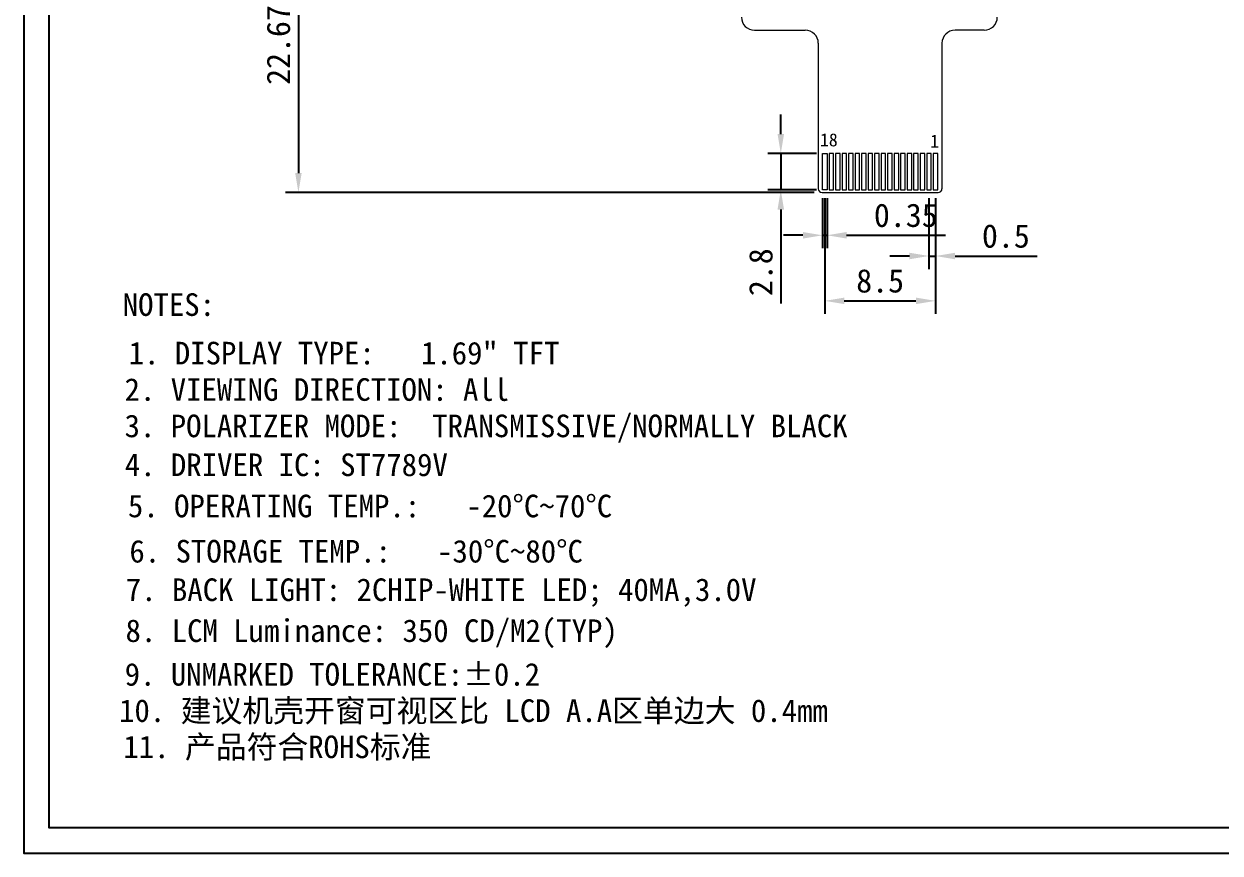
# Model space of a CAD drawing. Header units: inches. Extents: x 62 to 296, y 19 to 175.
# Drawn here: x 61.9 to 153.8, y 19.1 to 82.8 of the extents above; entities that cross this region are included whole.
import ezdxf

# ---------------------------------------------------------------- set-up
doc = ezdxf.new("R2010")
doc.units = ezdxf.units.IN
doc.header["$LTSCALE"] = 0.5
doc.header["$MEASUREMENT"] = 0
doc.layers.add('DWG', color=7, linetype='Continuous', lineweight=18)
for name, color, linetype in [('Frame', 7, 'Continuous'), ('图框', 7, 'Continuous'), ('标注', 3, 'Continuous')]:
    doc.layers.add(name, color=color, linetype=linetype)
doc.styles.get("Standard").update_dxf_attribs({"font": 'arial.ttf'})
doc.styles.add('宋体', font='')
doc.styles.get('宋体').set_extended_font_data('SimSun')
doc.dimstyles.new('ISO-25$0', dxfattribs={"dimtxt": 1.8, "dimasz": 1.5, "dimexe": 1, "dimexo": 0.625, "dimtad": 1, "dimdsep": 46, "dimtxsty": 'Standard', "dimcen": 2.5, "dimclrd": 3, "dimclre": 3, "dimclrt": 3, "dimadec": 0, "dimazin": 0, "dimtfac": 1, "dimtmove": 0, "dimatfit": 3, "dimfxl": 1, "dimarcsym": 0})

# ---------------------------------------------------------------- blocks, each defined once
blk = doc.blocks.new('*D67')
at = {"layer": 'Defpoints', "color": 0}
for p in [(120.061, 72.798), (123.439, 72.798), (123.439, 69.998)]:
    blk.add_point(p, dxfattribs=at)
at = {"layer": '标注', "color": 3, "lineweight": -2}
for p, q in [((120.061, 74.298), (120.061, 75.798)), ((122.814, 72.798), (119.061, 72.798)), ((120.061, 72.798), (120.061, 69.998)), ((122.814, 69.998), (119.061, 69.998)), ((120.061, 68.498), (120.061, 61.278))]:
    blk.add_line(p, q, dxfattribs=at)
at = {"layer": '标注', "color": 3}
for points in [[(119.811, 74.298), (120.311, 74.298), (120.061, 72.798)], [(119.811, 68.498), (120.311, 68.498), (120.061, 69.998)]]:
    blk.add_solid(points, dxfattribs=at)
at = {"layer": '标注', "color": 3, "insert": (118.536, 63.683), "char_height": 1.8, "attachment_point": 5, "rotation": 90, "style": '宋体'}
blk.add_mtext('2.8', dxfattribs=at)
blk = doc.blocks.new('*D68')
at = {"layer": 'Defpoints', "color": 0}
for p in [(123.264, 69.998), (123.614, 69.998), (123.614, 66.519)]:
    blk.add_point(p, dxfattribs=at)
at = {"layer": '标注', "color": 3, "lineweight": -2}
for p, q in [((123.264, 69.373), (123.264, 65.519)), ((123.614, 69.373), (123.614, 65.519)), ((121.764, 66.519), (120.264, 66.519)), ((123.264, 66.519), (123.614, 66.519)), ((125.114, 66.519), (132.704, 66.519))]:
    blk.add_line(p, q, dxfattribs=at)
at = {"layer": '标注', "color": 3}
for points in [[(121.764, 66.769), (121.764, 66.269), (123.264, 66.519)], [(125.114, 66.769), (125.114, 66.269), (123.614, 66.519)]]:
    blk.add_solid(points, dxfattribs=at)
at = {"layer": '标注', "color": 3, "insert": (129.659, 68.044), "char_height": 1.8, "attachment_point": 5, "style": '宋体'}
blk.add_mtext('0.35', dxfattribs=at)
blk = doc.blocks.new('*D69')
at = {"layer": 'Defpoints', "color": 0}
for p in [(131.439, 69.998), (131.939, 69.998), (131.439, 64.928)]:
    blk.add_point(p, dxfattribs=at)
at = {"layer": '标注', "color": 3, "lineweight": -2}
for p, q in [((131.439, 69.373), (131.439, 63.928)), ((131.939, 69.373), (131.939, 63.928)), ((129.939, 64.928), (128.439, 64.928)), ((131.439, 64.928), (131.939, 64.928)), ((133.439, 64.928), (139.749, 64.928))]:
    blk.add_line(p, q, dxfattribs=at)
at = {"layer": '标注', "color": 3}
for points in [[(129.939, 65.178), (129.939, 64.678), (131.439, 64.928)], [(133.439, 65.178), (133.439, 64.678), (131.939, 64.928)]]:
    blk.add_solid(points, dxfattribs=at)
at = {"layer": '标注', "color": 3, "insert": (137.344, 66.453), "char_height": 1.8, "attachment_point": 5, "style": '宋体'}
blk.add_mtext('0.5', dxfattribs=at)
blk = doc.blocks.new('*D70')
at = {"layer": 'Defpoints', "color": 0}
for p in [(123.439, 69.998), (131.939, 69.998), (131.939, 61.484)]:
    blk.add_point(p, dxfattribs=at)
at = {"layer": '标注', "color": 3, "lineweight": -2}
for p, q in [((123.439, 69.373), (123.439, 60.484)), ((131.939, 69.373), (131.939, 60.484)), ((124.939, 61.484), (130.439, 61.484))]:
    blk.add_line(p, q, dxfattribs=at)
at = {"layer": '标注', "color": 3}
for points in [[(124.939, 61.734), (124.939, 61.234), (123.439, 61.484)], [(130.439, 61.734), (130.439, 61.234), (131.939, 61.484)]]:
    blk.add_solid(points, dxfattribs=at)
at = {"layer": '标注', "color": 3, "insert": (127.689, 63.009), "char_height": 1.8, "attachment_point": 5, "style": '宋体'}
blk.add_mtext('8.5', dxfattribs=at)
blk = doc.blocks.new('*D72')
at = {"layer": 'Defpoints', "color": 0}
for p in [(83.042, 92.466), (83.021, 69.798), (123.239, 69.798)]:
    blk.add_point(p, dxfattribs=at)
at = {"layer": '标注', "color": 3, "lineweight": -2}
for p, q in [((82.417, 92.466), (82.021, 92.466)), ((83.021, 90.966), (83.021, 71.298)), ((122.614, 69.798), (82.021, 69.798))]:
    blk.add_line(p, q, dxfattribs=at)
at = {"layer": '标注', "color": 3}
for points in [[(82.771, 90.966), (83.271, 90.966), (83.021, 92.466)], [(82.771, 71.298), (83.271, 71.298), (83.021, 69.798)]]:
    blk.add_solid(points, dxfattribs=at)
at = {"layer": '标注', "color": 3, "insert": (81.496, 81.132), "char_height": 1.8, "attachment_point": 5, "rotation": 90, "style": '宋体'}
blk.add_mtext('22.67', dxfattribs=at)

msp = doc.modelspace()

# ---------------------------------------------------------------- linework, layer by layer
at = {"layer": 'DWG', "color": 30, "lineweight": 0}
for p, q in [((118.03645, 82.27074), (121.93854, 82.27074)), ((135.68447, 82.27074), (133.43854, 82.27074)), ((122.93854, 81.27074), (122.93854, 70.09751)), ((132.43854, 81.27074), (132.43854, 70.09751)), ((123.23854, 69.79751), (132.13854, 69.79751))]:
    msp.add_line(p, q, dxfattribs=at)
for points in [[(123.26354, 71.74751), (123.26354, 72.79761), (123.61354, 72.79761), (123.61354, 69.99751), (123.26354, 69.99751), (123.26354, 71.24751), (123.26354, 71.24751), (123.26354, 71.74751)], [(124.11354, 72.79761), (123.76354, 72.79761), (123.76354, 69.99751), (124.11354, 69.99751)], [(124.61354, 72.79761), (124.26354, 72.79761), (124.26354, 69.99751), (124.61354, 69.99751)], [(125.11354, 72.79761), (124.76354, 72.79761), (124.76354, 69.99751), (125.11354, 69.99751)], [(125.61354, 72.79761), (125.26354, 72.79761), (125.26354, 69.99751), (125.61354, 69.99751)], [(126.11354, 72.79761), (125.76354, 72.79761), (125.76354, 69.99751), (126.11354, 69.99751)], [(126.61354, 72.79761), (126.26354, 72.79761), (126.26354, 69.99751), (126.61354, 69.99751)], [(127.11354, 72.79761), (126.76354, 72.79761), (126.76354, 69.99751), (127.11354, 69.99751)], [(127.61354, 72.79761), (127.26354, 72.79761), (127.26354, 69.99751), (127.61354, 69.99751)], [(128.11354, 72.79761), (127.76354, 72.79761), (127.76354, 69.99751), (128.11354, 69.99751)], [(128.61354, 72.79761), (128.26354, 72.79761), (128.26354, 69.99751), (128.61354, 69.99751)], [(129.11354, 72.79761), (128.76354, 72.79761), (128.76354, 69.99751), (129.11354, 69.99751)], [(129.61354, 72.79761), (129.26354, 72.79761), (129.26354, 69.99751), (129.61354, 69.99751)], [(130.11354, 72.79761), (129.76354, 72.79761), (129.76354, 69.99751), (130.11354, 69.99751)], [(130.61354, 72.79761), (130.26354, 72.79761), (130.26354, 69.99751), (130.61354, 69.99751)], [(131.11354, 72.79761), (130.76354, 72.79761), (130.76354, 69.99751), (131.11354, 69.99751)], [(131.61354, 72.79761), (131.26354, 72.79761), (131.26354, 69.99751), (131.61354, 69.99751)], [(132.11354, 72.79761), (131.76354, 72.79761), (131.76354, 69.99751), (132.11354, 69.99751)]]:
    msp.add_lwpolyline(points, close=True, dxfattribs=at)
for centre, radius, start, end in [((118.03645, 83.27074), 1, 180, 270), ((135.68447, 83.27074), 1, 270, 0), ((121.93854, 81.27074), 1, 0, 90), ((133.43854, 81.27074), 1, 90, 180), ((123.23854, 70.09751), 0.3, 180, 270), ((132.13854, 70.09751), 0.3, 270, 0)]:
    msp.add_arc(centre, radius, start, end, dxfattribs=at)
at = {"layer": 'Frame', "color": 7}
for points in [[(295.61167, 174.85105), (61.94404, 174.85105), (61.94404, 19.07264), (295.61167, 19.07264)], [(293.66444, 21.01987), (63.89127, 21.01987), (63.89127, 172.90382), (293.66444, 172.90382)]]:
    msp.add_lwpolyline(points, close=True, dxfattribs=at)

# ---------------------------------------------------------------- texts
at = {"char_height": 1, "width": 1.486908, "attachment_point": 1, "style": '宋体'}
for s, insert in [('18', (123.07089, 74.3497)), ('1', (131.53622, 74.25171))]:
    msp.add_mtext(s, dxfattribs=dict(at, insert=insert))
at = {"color": 7, "insert": (69.68769, 49.76105), "char_height": 1.7364607, "width": 46.7289817, "attachment_point": 1, "style": '宋体'}
msp.add_mtext('4. DRIVER IC: ST7789V', dxfattribs=at)
at = {"layer": '图框', "style": '宋体'}
for s, height, p in [('NOTES:', 1.736461, (69.52955, 60.32797)), ('1. DISPLAY TYPE:   1.69" TFT', 1.7364607, (69.98691, 56.60167)), ('2. VIEWING DIRECTION: All', 1.7364607, (69.67287, 53.80644)), ('3. POLARIZER MODE:  TRANSMISSIVE/NORMALLY BLACK', 1.7364607, (69.67287, 51.0112)), ('5. OPERATING TEMP.:   -20%%DC~70%%DC', 1.7364607, (69.92811, 44.8609)), ('6. STORAGE TEMP.:   -30%%DC~80%%DC', 1.7364607, (70.04437, 41.38624)), ('7. BACK LIGHT: 2CHIP-WHITE LED; 40MA,3.0V', 1.7364607, (69.76443, 38.4322)), ('8. LCM Luminance: 350 CD/M2(TYP)', 1.7364607, (69.74569, 35.28549)), ('9. UNMARKED TOLERANCE:%%P0.2', 1.7364607, (69.68098, 31.93216)), ('10. 建议机壳开窗可视区比 LCD A.A区单边大 0.4mm', 1.7364607, (69.2499, 29.14416))]:
    msp.add_text(s, height=height, dxfattribs=at).set_placement(p)
at = {"layer": '图框', "insert": (69.57875, 28.10037), "char_height": 1.7364607, "width": 46.7289817, "attachment_point": 1, "style": '宋体'}
msp.add_mtext('11. 产品符合ROHS标准', dxfattribs=at)

# ---------------------------------------------------------------- dimensions: what is measured, and where the dimension line sits
at = {"layer": '标注'}
dim = msp.add_linear_dim(base=(83.02061, 69.79751), p1=(83.04196, 92.4662), p2=(123.23854, 69.79751), angle=90, dimstyle='ISO-25$0', override={"dimtxsty": '宋体'}, dxfattribs=at)
dim.commit()
dim.dimension.update_dxf_attribs({"geometry": '*D72', "text_midpoint": (81.49561, 81.13185)})
dim = msp.add_linear_dim(base=(120.06089, 72.79761), p1=(123.43854, 69.99751), p2=(123.43854, 72.79761), angle=90, dimstyle='ISO-25$0', override={"dimtxsty": '宋体'}, dxfattribs=at)
dim.commit()
dim.dimension.update_dxf_attribs({"geometry": '*D67', "text_midpoint": (120.06089, 63.68291), "dimtype": 160})
dim = msp.add_linear_dim(base=(123.61354, 66.51928), p1=(123.26354, 69.99751), p2=(123.61354, 69.99751), dimstyle='ISO-25$0', override={"dimtxsty": '宋体'}, dxfattribs=at)
dim.commit()
dim.dimension.update_dxf_attribs({"geometry": '*D68', "text_midpoint": (129.65854, 68.04428)})
for base, p1, p2, picture, middle in [((131.93854, 61.48358), (123.43854, 69.99751), (131.93854, 69.99751), '*D70', (127.68854, 61.48358)), ((131.43854, 64.92804), (131.93854, 69.99751), (131.43854, 69.99751), '*D69', (137.34354, 64.92804))]:
    dim = msp.add_linear_dim(base=base, p1=p1, p2=p2, dimstyle='ISO-25$0', override={"dimtxsty": '宋体'}, dxfattribs=at)
    dim.commit()
    dim.dimension.update_dxf_attribs({"geometry": picture, "text_midpoint": middle, "dimtype": 160})

doc.saveas('drawing.dxf')
